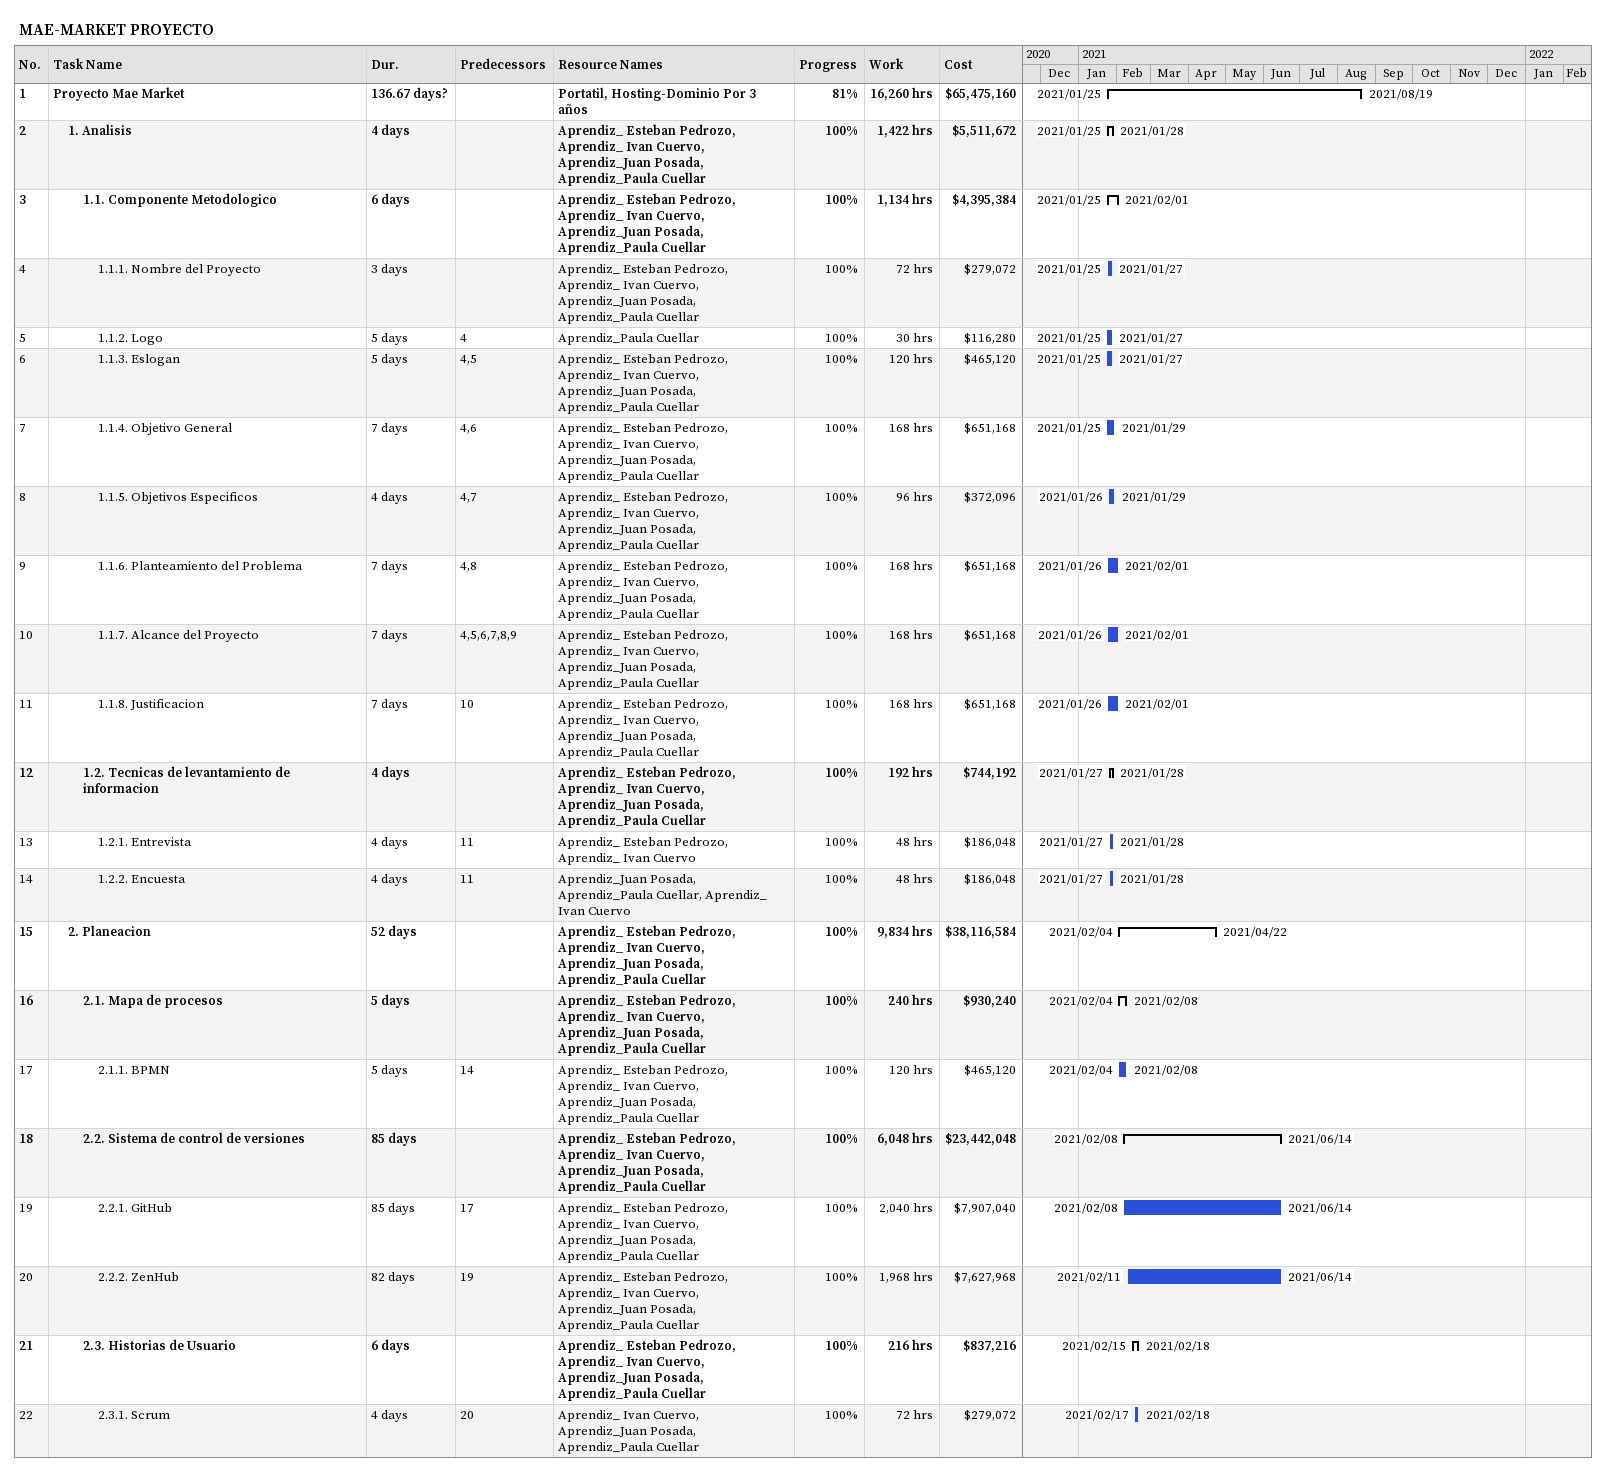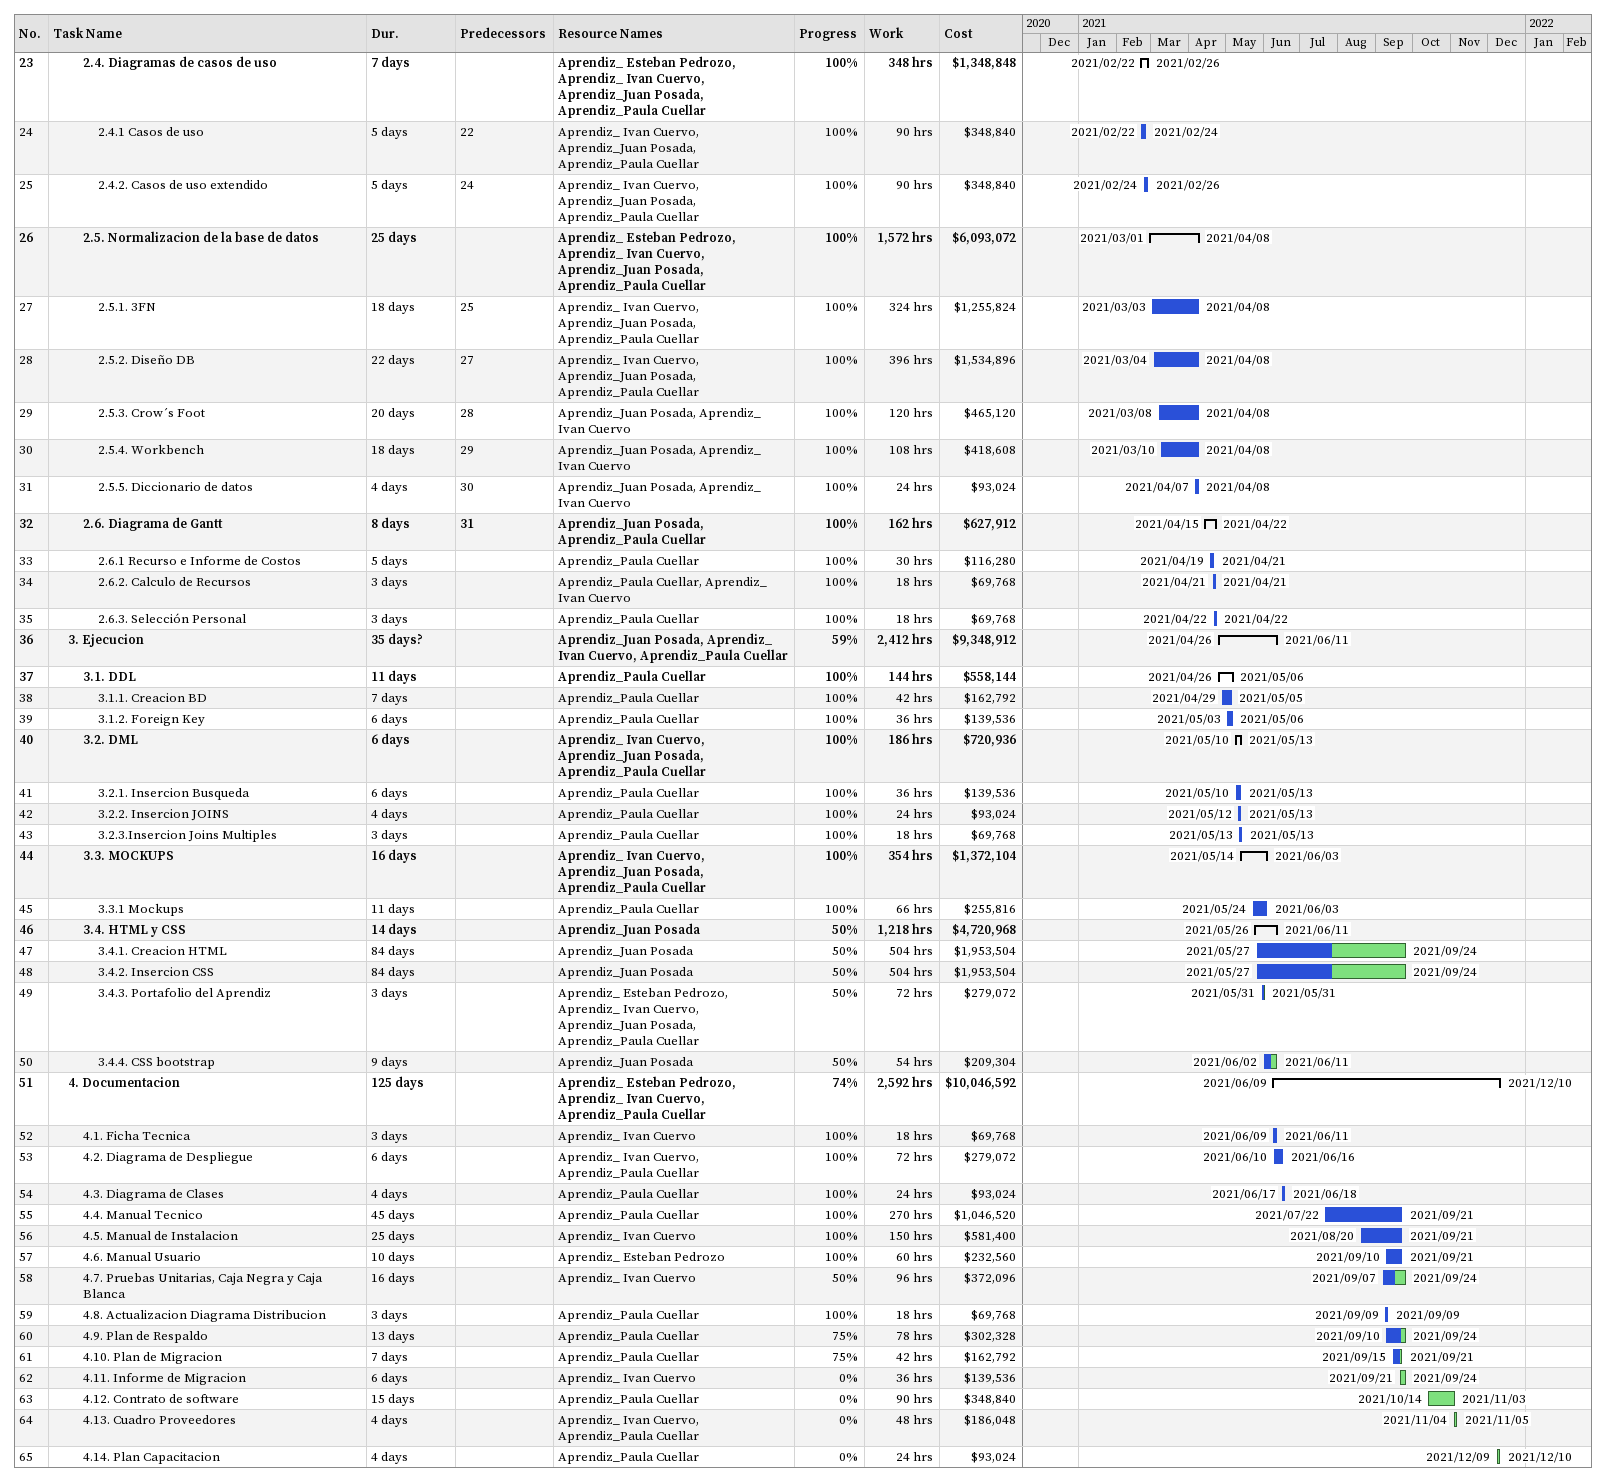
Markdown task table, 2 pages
MAE-MARKET PROYECTO

| ID | Level | Task | Duration | Start | Finish | Predecessors | Resources | % complete | Work (h) | Cost ($) |
|---|---|---|---|---|---|---|---|---|---|---|
| 1 | 1 | **Proyecto Mae Market** | 136.67d? | 2021-01-25 | 2021-08-19 |  | Portatil, Hosting-Dominio Por 3 años | 81 | 16260 | 65475160 |
| 2 | 2 | **1. Analisis** | 4d | 2021-01-25 | 2021-01-28 |  | Aprendiz_ Esteban Pedrozo, Aprendiz_ Ivan Cuervo, Aprendiz_Juan Posada, Aprendiz_Paula Cuellar | 100 | 1422 | 5511672 |
| 3 | 3 | **1.1. Componente Metodologico** | 6d | 2021-01-25 | 2021-02-01 |  | Aprendiz_ Esteban Pedrozo, Aprendiz_ Ivan Cuervo, Aprendiz_Juan Posada, Aprendiz_Paula Cuellar | 100 | 1134 | 4395384 |
| 4 | 4 | 1.1.1. Nombre del Proyecto | 3d | 2021-01-25 | 2021-01-27 |  | Aprendiz_ Esteban Pedrozo, Aprendiz_ Ivan Cuervo, Aprendiz_Juan Posada, Aprendiz_Paula Cuellar | 100 | 72 | 279072 |
| 5 | 4 | 1.1.2. Logo | 5d | 2021-01-25 | 2021-01-27 | 4 | Aprendiz_Paula Cuellar | 100 | 30 | 116280 |
| 6 | 4 | 1.1.3. Eslogan | 5d | 2021-01-25 | 2021-01-27 | 4, 5 | Aprendiz_ Esteban Pedrozo, Aprendiz_ Ivan Cuervo, Aprendiz_Juan Posada, Aprendiz_Paula Cuellar | 100 | 120 | 465120 |
| 7 | 4 | 1.1.4. Objetivo General | 7d | 2021-01-25 | 2021-01-29 | 4, 6 | Aprendiz_ Esteban Pedrozo, Aprendiz_ Ivan Cuervo, Aprendiz_Juan Posada, Aprendiz_Paula Cuellar | 100 | 168 | 651168 |
| 8 | 4 | 1.1.5. Objetivos Especificos | 4d | 2021-01-26 | 2021-01-29 | 4, 7 | Aprendiz_ Esteban Pedrozo, Aprendiz_ Ivan Cuervo, Aprendiz_Juan Posada, Aprendiz_Paula Cuellar | 100 | 96 | 372096 |
| 9 | 4 | 1.1.6. Planteamiento del Problema | 7d | 2021-01-26 | 2021-02-01 | 4, 8 | Aprendiz_ Esteban Pedrozo, Aprendiz_ Ivan Cuervo, Aprendiz_Juan Posada, Aprendiz_Paula Cuellar | 100 | 168 | 651168 |
| 10 | 4 | 1.1.7. Alcance del Proyecto | 7d | 2021-01-26 | 2021-02-01 | 4, 5, 6, 7, 8, 9 | Aprendiz_ Esteban Pedrozo, Aprendiz_ Ivan Cuervo, Aprendiz_Juan Posada, Aprendiz_Paula Cuellar | 100 | 168 | 651168 |
| 11 | 4 | 1.1.8. Justificacion | 7d | 2021-01-26 | 2021-02-01 | 10 | Aprendiz_ Esteban Pedrozo, Aprendiz_ Ivan Cuervo, Aprendiz_Juan Posada, Aprendiz_Paula Cuellar | 100 | 168 | 651168 |
| 12 | 3 | **1.2. Tecnicas de levantamiento de informacion** | 4d | 2021-01-27 | 2021-01-28 |  | Aprendiz_ Esteban Pedrozo, Aprendiz_ Ivan Cuervo, Aprendiz_Juan Posada, Aprendiz_Paula Cuellar | 100 | 192 | 744192 |
| 13 | 4 | 1.2.1. Entrevista | 4d | 2021-01-27 | 2021-01-28 | 11 | Aprendiz_ Esteban Pedrozo, Aprendiz_ Ivan Cuervo | 100 | 48 | 186048 |
| 14 | 4 | 1.2.2. Encuesta | 4d | 2021-01-27 | 2021-01-28 | 11 | Aprendiz_Juan Posada, Aprendiz_Paula Cuellar, Aprendiz_ Ivan Cuervo | 100 | 48 | 186048 |
| 15 | 2 | **2. Planeacion** | 52d | 2021-02-04 | 2021-04-22 |  | Aprendiz_ Esteban Pedrozo, Aprendiz_ Ivan Cuervo, Aprendiz_Juan Posada, Aprendiz_Paula Cuellar | 100 | 9834 | 38116584 |
| 16 | 3 | **2.1. Mapa de procesos** | 5d | 2021-02-04 | 2021-02-08 |  | Aprendiz_ Esteban Pedrozo, Aprendiz_ Ivan Cuervo, Aprendiz_Juan Posada, Aprendiz_Paula Cuellar | 100 | 240 | 930240 |
| 17 | 4 | 2.1.1. BPMN | 5d | 2021-02-04 | 2021-02-08 | 14 | Aprendiz_ Esteban Pedrozo, Aprendiz_ Ivan Cuervo, Aprendiz_Juan Posada, Aprendiz_Paula Cuellar | 100 | 120 | 465120 |
| 18 | 3 | **2.2. Sistema de control de versiones** | 85d | 2021-02-08 | 2021-06-14 |  | Aprendiz_ Esteban Pedrozo, Aprendiz_ Ivan Cuervo, Aprendiz_Juan Posada, Aprendiz_Paula Cuellar | 100 | 6048 | 23442048 |
| 19 | 4 | 2.2.1. GitHub | 85d | 2021-02-08 | 2021-06-14 | 17 | Aprendiz_ Esteban Pedrozo, Aprendiz_ Ivan Cuervo, Aprendiz_Juan Posada, Aprendiz_Paula Cuellar | 100 | 2040 | 7907040 |
| 20 | 4 | 2.2.2. ZenHub | 82d | 2021-02-11 | 2021-06-14 | 19 | Aprendiz_ Esteban Pedrozo, Aprendiz_ Ivan Cuervo, Aprendiz_Juan Posada, Aprendiz_Paula Cuellar | 100 | 1968 | 7627968 |
| 21 | 3 | **2.3. Historias de Usuario** | 6d | 2021-02-15 | 2021-02-18 |  | Aprendiz_ Esteban Pedrozo, Aprendiz_ Ivan Cuervo, Aprendiz_Juan Posada, Aprendiz_Paula Cuellar | 100 | 216 | 837216 |
| 22 | 4 | 2.3.1. Scrum | 4d | 2021-02-17 | 2021-02-18 | 20 | Aprendiz_ Ivan Cuervo, Aprendiz_Juan Posada, Aprendiz_Paula Cuellar | 100 | 72 | 279072 |
| 23 | 3 | **2.4. Diagramas de casos de uso** | 7d | 2021-02-22 | 2021-02-26 |  | Aprendiz_ Esteban Pedrozo, Aprendiz_ Ivan Cuervo, Aprendiz_Juan Posada, Aprendiz_Paula Cuellar | 100 | 348 | 1348848 |
| 24 | 4 | 2.4.1 Casos de uso | 5d | 2021-02-22 | 2021-02-24 | 22 | Aprendiz_ Ivan Cuervo, Aprendiz_Juan Posada, Aprendiz_Paula Cuellar | 100 | 90 | 348840 |
| 25 | 4 | 2.4.2. Casos de uso extendido | 5d | 2021-02-24 | 2021-02-26 | 24 | Aprendiz_ Ivan Cuervo, Aprendiz_Juan Posada, Aprendiz_Paula Cuellar | 100 | 90 | 348840 |
| 26 | 3 | **2.5. Normalizacion de la base de datos** | 25d | 2021-03-01 | 2021-04-08 |  | Aprendiz_ Esteban Pedrozo, Aprendiz_ Ivan Cuervo, Aprendiz_Juan Posada, Aprendiz_Paula Cuellar | 100 | 1572 | 6093072 |
| 27 | 4 | 2.5.1. 3FN | 18d | 2021-03-03 | 2021-04-08 | 25 | Aprendiz_ Ivan Cuervo, Aprendiz_Juan Posada, Aprendiz_Paula Cuellar | 100 | 324 | 1255824 |
| 28 | 4 | 2.5.2. Diseño DB | 22d | 2021-03-04 | 2021-04-08 | 27 | Aprendiz_ Ivan Cuervo, Aprendiz_Juan Posada, Aprendiz_Paula Cuellar | 100 | 396 | 1534896 |
| 29 | 4 | 2.5.3. Crow´s Foot | 20d | 2021-03-08 | 2021-04-08 | 28 | Aprendiz_Juan Posada, Aprendiz_ Ivan Cuervo | 100 | 120 | 465120 |
| 30 | 4 | 2.5.4. Workbench | 18d | 2021-03-10 | 2021-04-08 | 29 | Aprendiz_Juan Posada, Aprendiz_ Ivan Cuervo | 100 | 108 | 418608 |
| 31 | 4 | 2.5.5. Diccionario de datos | 4d | 2021-04-07 | 2021-04-08 | 30 | Aprendiz_Juan Posada, Aprendiz_ Ivan Cuervo | 100 | 24 | 93024 |
| 32 | 3 | **2.6. Diagrama de Gantt** | 8d | 2021-04-15 | 2021-04-22 | 31 | Aprendiz_Juan Posada, Aprendiz_Paula Cuellar | 100 | 162 | 627912 |
| 33 | 4 | 2.6.1 Recurso e Informe de Costos | 5d | 2021-04-19 | 2021-04-21 |  | Aprendiz_Paula Cuellar | 100 | 30 | 116280 |
| 34 | 4 | 2.6.2. Calculo de Recursos | 3d | 2021-04-21 | 2021-04-21 |  | Aprendiz_Paula Cuellar, Aprendiz_ Ivan Cuervo | 100 | 18 | 69768 |
| 35 | 4 | 2.6.3. Selección Personal | 3d | 2021-04-22 | 2021-04-22 |  | Aprendiz_Paula Cuellar | 100 | 18 | 69768 |
| 36 | 2 | **3. Ejecucion** | 35d? | 2021-04-26 | 2021-06-11 |  | Aprendiz_Juan Posada, Aprendiz_ Ivan Cuervo, Aprendiz_Paula Cuellar | 59 | 2412 | 9348912 |
| 37 | 3 | **3.1. DDL** | 11d | 2021-04-26 | 2021-05-06 |  | Aprendiz_Paula Cuellar | 100 | 144 | 558144 |
| 38 | 4 | 3.1.1. Creacion BD | 7d | 2021-04-29 | 2021-05-05 |  | Aprendiz_Paula Cuellar | 100 | 42 | 162792 |
| 39 | 4 | 3.1.2. Foreign Key | 6d | 2021-05-03 | 2021-05-06 |  | Aprendiz_Paula Cuellar | 100 | 36 | 139536 |
| 40 | 3 | **3.2. DML** | 6d | 2021-05-10 | 2021-05-13 |  | Aprendiz_ Ivan Cuervo, Aprendiz_Juan Posada, Aprendiz_Paula Cuellar | 100 | 186 | 720936 |
| 41 | 4 | 3.2.1. Insercion Busqueda | 6d | 2021-05-10 | 2021-05-13 |  | Aprendiz_Paula Cuellar | 100 | 36 | 139536 |
| 42 | 4 | 3.2.2. Insercion JOINS | 4d | 2021-05-12 | 2021-05-13 |  | Aprendiz_Paula Cuellar | 100 | 24 | 93024 |
| 43 | 4 | 3.2.3.Insercion Joins Multiples | 3d | 2021-05-13 | 2021-05-13 |  | Aprendiz_Paula Cuellar | 100 | 18 | 69768 |
| 44 | 3 | **3.3. MOCKUPS** | 16d | 2021-05-14 | 2021-06-03 |  | Aprendiz_ Ivan Cuervo, Aprendiz_Juan Posada, Aprendiz_Paula Cuellar | 100 | 354 | 1372104 |
| 45 | 4 | 3.3.1 Mockups | 11d | 2021-05-24 | 2021-06-03 |  | Aprendiz_Paula Cuellar | 100 | 66 | 255816 |
| 46 | 3 | **3.4. HTML y CSS** | 14d | 2021-05-26 | 2021-06-11 |  | Aprendiz_Juan Posada | 50 | 1218 | 4720968 |
| 47 | 4 | 3.4.1. Creacion HTML | 84d | 2021-05-27 | 2021-09-24 |  | Aprendiz_Juan Posada | 50 | 504 | 1953504 |
| 48 | 4 | 3.4.2. Insercion CSS | 84d | 2021-05-27 | 2021-09-24 |  | Aprendiz_Juan Posada | 50 | 504 | 1953504 |
| 49 | 4 | 3.4.3. Portafolio del Aprendiz | 3d | 2021-05-31 | 2021-05-31 |  | Aprendiz_ Esteban Pedrozo, Aprendiz_ Ivan Cuervo, Aprendiz_Juan Posada, Aprendiz_Paula Cuellar | 50 | 72 | 279072 |
| 50 | 4 | 3.4.4. CSS bootstrap | 9d | 2021-06-02 | 2021-06-11 |  | Aprendiz_Juan Posada | 50 | 54 | 209304 |
| 51 | 2 | **4. Documentacion** | 125d | 2021-06-09 | 2021-12-10 |  | Aprendiz_ Esteban Pedrozo, Aprendiz_ Ivan Cuervo, Aprendiz_Paula Cuellar | 74 | 2592 | 10046592 |
| 52 | 3 | 4.1. Ficha Tecnica | 3d | 2021-06-09 | 2021-06-11 |  | Aprendiz_ Ivan Cuervo | 100 | 18 | 69768 |
| 53 | 3 | 4.2. Diagrama de Despliegue | 6d | 2021-06-10 | 2021-06-16 |  | Aprendiz_ Ivan Cuervo, Aprendiz_Paula Cuellar | 100 | 72 | 279072 |
| 54 | 3 | 4.3. Diagrama de Clases | 4d | 2021-06-17 | 2021-06-18 |  | Aprendiz_Paula Cuellar | 100 | 24 | 93024 |
| 55 | 3 | 4.4. Manual Tecnico | 45d | 2021-07-22 | 2021-09-21 |  | Aprendiz_Paula Cuellar | 100 | 270 | 1046520 |
| 56 | 3 | 4.5. Manual de Instalacion | 25d | 2021-08-20 | 2021-09-21 |  | Aprendiz_ Ivan Cuervo | 100 | 150 | 581400 |
| 57 | 3 | 4.6. Manual Usuario | 10d | 2021-09-10 | 2021-09-21 |  | Aprendiz_ Esteban Pedrozo | 100 | 60 | 232560 |
| 58 | 3 | 4.7. Pruebas Unitarias, Caja Negra y Caja Blanca | 16d | 2021-09-07 | 2021-09-24 |  | Aprendiz_ Ivan Cuervo | 50 | 96 | 372096 |
| 59 | 3 | 4.8. Actualizacion Diagrama Distribucion | 3d | 2021-09-09 | 2021-09-09 |  | Aprendiz_Paula Cuellar | 100 | 18 | 69768 |
| 60 | 3 | 4.9. Plan de Respaldo | 13d | 2021-09-10 | 2021-09-24 |  | Aprendiz_Paula Cuellar | 75 | 78 | 302328 |
| 61 | 3 | 4.10. Plan de Migracion | 7d | 2021-09-15 | 2021-09-21 |  | Aprendiz_Paula Cuellar | 75 | 42 | 162792 |
| 62 | 3 | 4.11. Informe de Migracion | 6d | 2021-09-21 | 2021-09-24 |  | Aprendiz_ Ivan Cuervo | 0 | 36 | 139536 |
| 63 | 3 | 4.12. Contrato de software | 15d | 2021-10-14 | 2021-11-03 |  | Aprendiz_Paula Cuellar | 0 | 90 | 348840 |
| 64 | 3 | 4.13. Cuadro Proveedores | 4d | 2021-11-04 | 2021-11-05 |  | Aprendiz_ Ivan Cuervo, Aprendiz_Paula Cuellar | 0 | 48 | 186048 |
| 65 | 3 | 4.14. Plan Capacitacion | 4d | 2021-12-09 | 2021-12-10 |  | Aprendiz_Paula Cuellar | 0 | 24 | 93024 |
